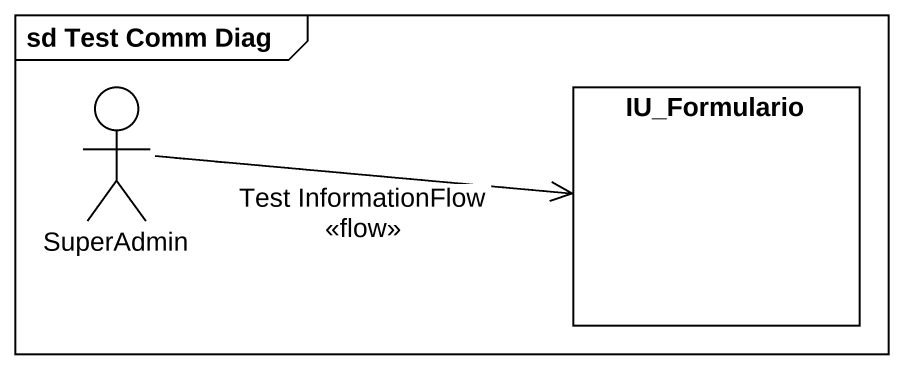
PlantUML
@startuml
mainframe sd Test Comm Diag
actor SuperAdmin
rectangle IU_Formulario
SuperAdmin -right- IU_Formulario
SuperAdmin .right.> IU_Formulario : Test InformationFlow\n<<flow>>
@enduml
